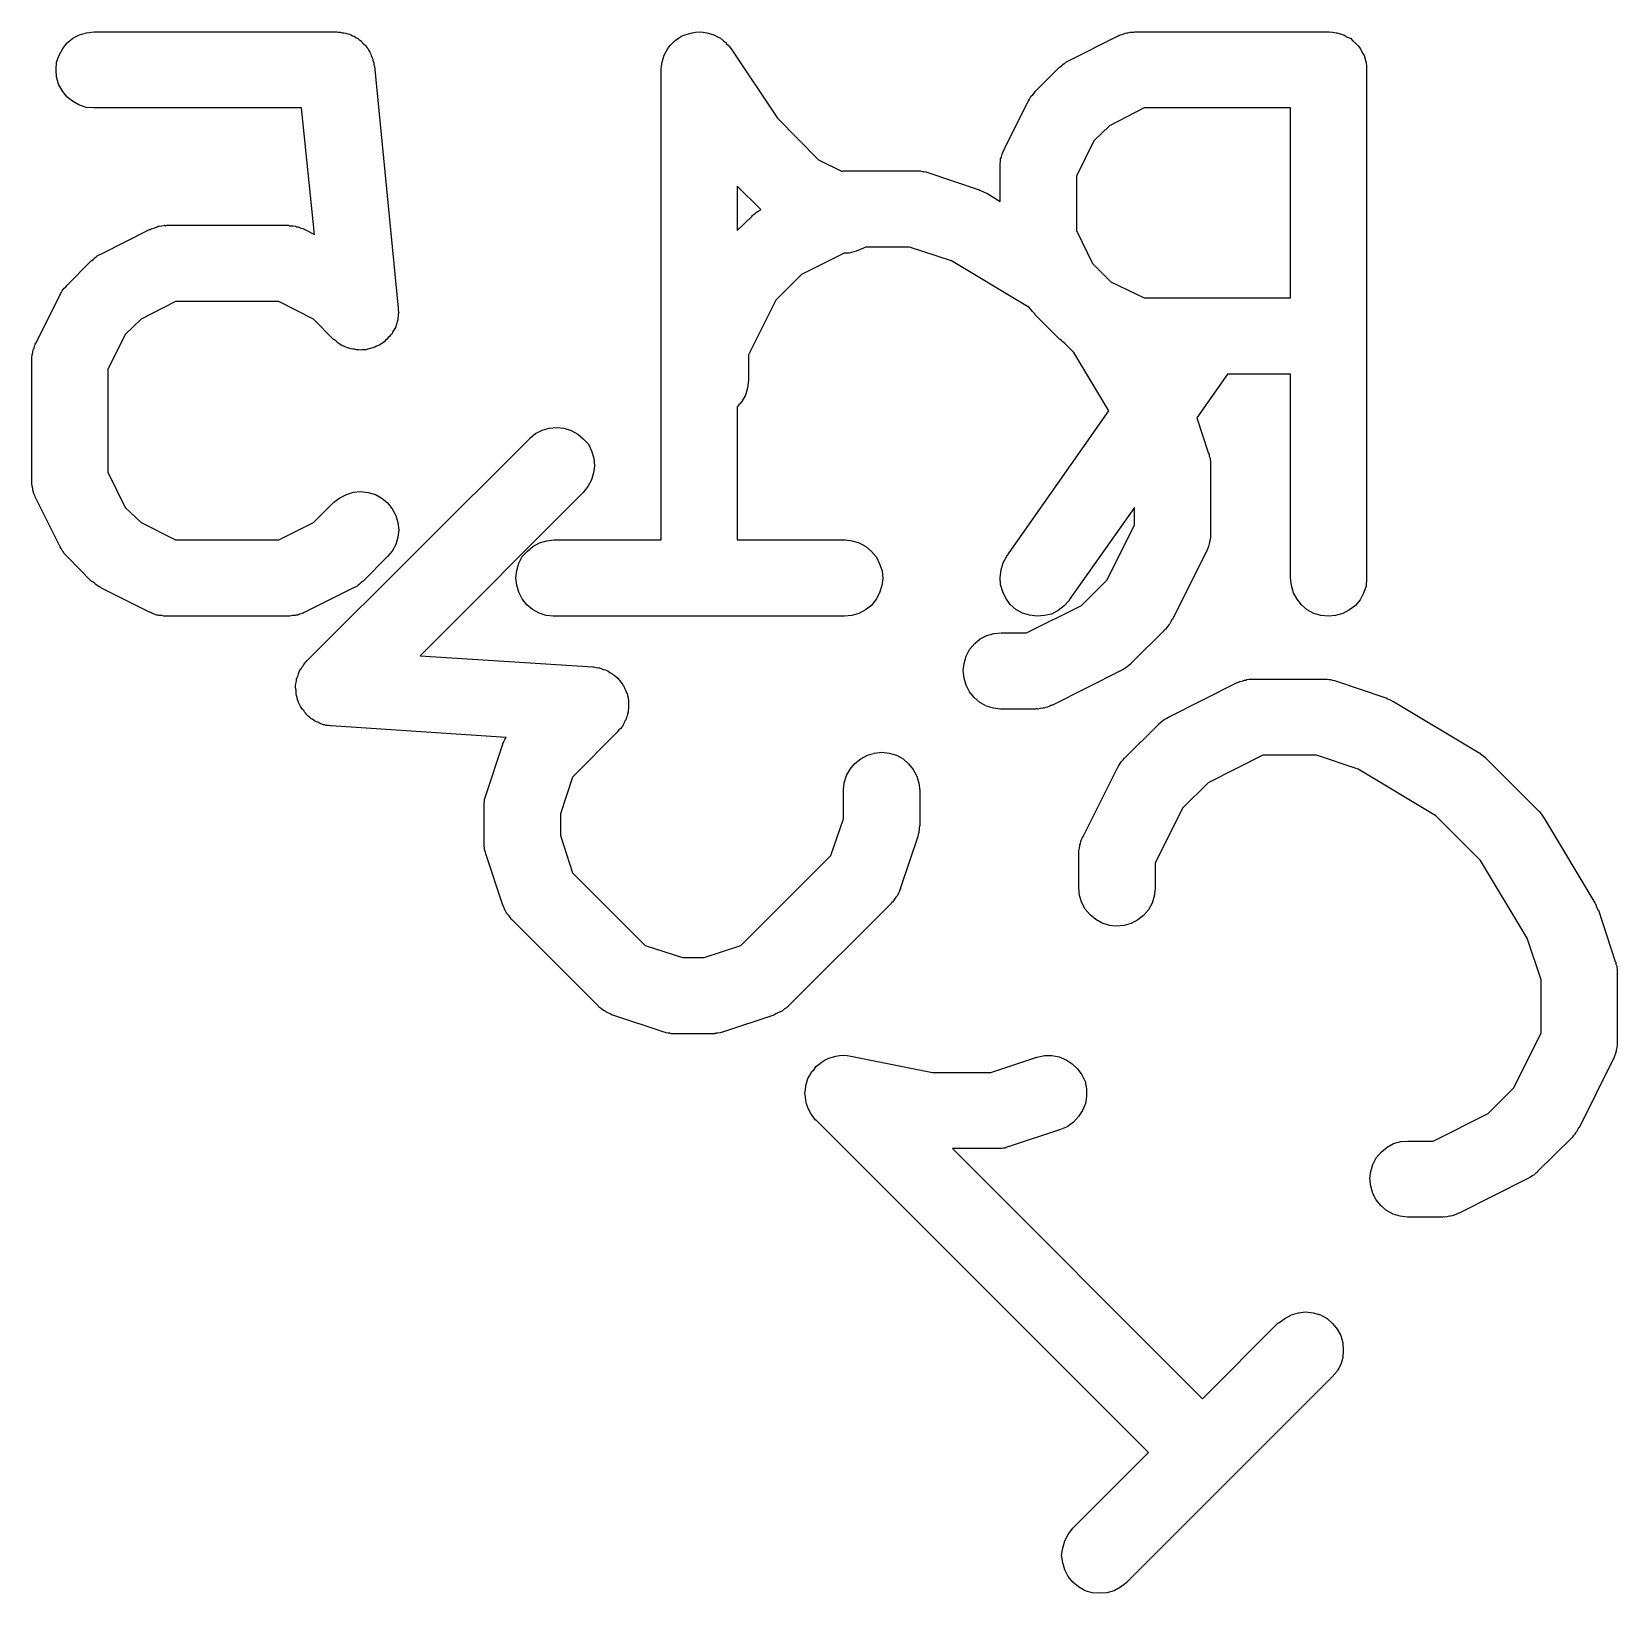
# Model space of a CAD drawing. Extents: x 99.9 to 130.1, y -164.7 to -96.1.
# Drawn here: x 113.963 to 117.082, y -118.45 to -115.377 of the extents above; entities that cross this region are included whole.
import ezdxf

# ---------------------------------------------------------------- set-up
doc = ezdxf.new("R2010")
doc.units = 0
doc.layers.add('BLACK', color=7, linetype='CONTINUOUS')

msp = doc.modelspace()

# ---------------------------------------------------------------- linework, layer by layer
at = {"layer": 'BLACK', "linetype": 'CONTINUOUS'}
for p, q in [((114.024, -115.41), (114.033, -115.399)), ((114.033, -115.399), (114.044, -115.39)), ((114.044, -115.39), (114.057, -115.383)), ((114.057, -115.383), (114.071, -115.379)), ((114.071, -115.379), (114.086, -115.377)), ((114.086, -115.377), (114.562, -115.377)), ((114.562, -115.377), (114.563, -115.377)), ((114.563, -115.377), (114.566, -115.378)), ((114.566, -115.378), (114.57, -115.378)), ((114.57, -115.378), (114.574, -115.379)), ((114.574, -115.379), (114.577, -115.379)), ((114.577, -115.379), (114.581, -115.38)), ((114.581, -115.38), (114.584, -115.381)), ((114.584, -115.381), (114.588, -115.382)), ((114.588, -115.382), (114.591, -115.383)), ((114.591, -115.383), (114.594, -115.385)), ((114.594, -115.385), (114.597, -115.386)), ((114.597, -115.386), (114.601, -115.389)), ((114.601, -115.389), (114.604, -115.39)), ((114.604, -115.39), (114.607, -115.393)), ((114.607, -115.393), (114.61, -115.394)), ((114.61, -115.394), (114.612, -115.397)), ((114.612, -115.397), (114.615, -115.4)), ((114.615, -115.4), (114.618, -115.403)), ((115.219, -115.404), (115.224, -115.399)), ((115.224, -115.399), (115.229, -115.394)), ((115.224, -115.399), (115.224, -115.399)), ((115.224, -115.399), (115.224, -115.399)), ((115.229, -115.394), (115.235, -115.39)), ((115.235, -115.39), (115.241, -115.386)), ((115.235, -115.39), (115.235, -115.39)), ((115.235, -115.39), (115.235, -115.39)), ((115.241, -115.386), (115.248, -115.383)), ((115.248, -115.383), (115.255, -115.381)), ((115.248, -115.383), (115.248, -115.383)), ((115.248, -115.383), (115.248, -115.383)), ((115.255, -115.381), (115.262, -115.379)), ((115.262, -115.379), (115.269, -115.378)), ((115.262, -115.379), (115.262, -115.379)), ((115.262, -115.379), (115.262, -115.379)), ((115.269, -115.378), (115.277, -115.377)), ((115.277, -115.377), (115.277, -115.377)), ((115.277, -115.377), (115.277, -115.377)), ((115.277, -115.377), (115.284, -115.378)), ((115.284, -115.378), (115.291, -115.379)), ((115.291, -115.379), (115.291, -115.379)), ((115.291, -115.379), (115.291, -115.379)), ((115.291, -115.379), (115.298, -115.381)), ((115.298, -115.381), (115.305, -115.383)), ((115.305, -115.383), (115.305, -115.383)), ((115.305, -115.383), (115.305, -115.383)), ((115.305, -115.383), (115.312, -115.387)), ((115.312, -115.387), (115.318, -115.39)), ((115.318, -115.39), (115.318, -115.39)), ((115.318, -115.39), (115.318, -115.39)), ((115.318, -115.39), (115.324, -115.395)), ((115.324, -115.395), (115.329, -115.399)), ((115.329, -115.399), (115.329, -115.399)), ((115.329, -115.399), (115.329, -115.4)), ((115.329, -115.4), (115.334, -115.405)), ((116.005, -115.433), (116.1, -115.385)), ((116.1, -115.385), (116.101, -115.385)), ((116.101, -115.385), (116.103, -115.384)), ((116.103, -115.384), (116.105, -115.383)), ((116.105, -115.383), (116.11, -115.382)), ((116.11, -115.382), (116.114, -115.38)), ((116.114, -115.38), (116.117, -115.379)), ((116.117, -115.379), (116.119, -115.379)), ((116.119, -115.379), (116.124, -115.378)), ((116.124, -115.378), (116.129, -115.378)), ((116.129, -115.378), (116.131, -115.378)), ((116.131, -115.378), (116.133, -115.377)), ((116.133, -115.377), (116.514, -115.377)), ((116.514, -115.377), (116.515, -115.377)), ((116.515, -115.377), (116.515, -115.377)), ((116.515, -115.377), (116.515, -115.377)), ((116.515, -115.377), (116.515, -115.377)), ((116.515, -115.377), (116.522, -115.378)), ((116.522, -115.378), (116.529, -115.379)), ((116.529, -115.379), (116.53, -115.379)), ((116.53, -115.379), (116.53, -115.379)), ((116.53, -115.379), (116.537, -115.381)), ((116.537, -115.381), (116.543, -115.383)), ((116.543, -115.383), (116.544, -115.383)), ((116.544, -115.383), (116.544, -115.383)), ((116.544, -115.383), (116.55, -115.387)), ((116.55, -115.387), (116.556, -115.39)), ((116.556, -115.39), (116.556, -115.39)), ((116.556, -115.39), (116.557, -115.39)), ((116.557, -115.39), (116.562, -115.395)), ((116.562, -115.395), (116.568, -115.4)), ((116.568, -115.4), (116.568, -115.4)), ((116.568, -115.4), (116.568, -115.4)), ((116.568, -115.4), (116.572, -115.405)), ((114.012, -115.437), (114.017, -115.423)), ((114.017, -115.423), (114.024, -115.41)), ((114.618, -115.403), (114.62, -115.405)), ((114.62, -115.405), (114.622, -115.408)), ((114.622, -115.408), (114.625, -115.411)), ((114.625, -115.411), (114.626, -115.414)), ((114.626, -115.414), (114.628, -115.417)), ((114.628, -115.417), (114.63, -115.421)), ((114.63, -115.421), (114.631, -115.424)), ((114.631, -115.424), (114.632, -115.427)), ((114.632, -115.427), (114.634, -115.431)), ((114.634, -115.431), (114.634, -115.434)), ((114.634, -115.434), (114.636, -115.438)), ((115.203, -115.437), (115.205, -115.43)), ((115.205, -115.43), (115.207, -115.423)), ((115.207, -115.423), (115.211, -115.416)), ((115.207, -115.423), (115.207, -115.423)), ((115.207, -115.423), (115.207, -115.423)), ((115.211, -115.416), (115.214, -115.41)), ((115.214, -115.41), (115.219, -115.404)), ((115.214, -115.41), (115.214, -115.41)), ((115.214, -115.41), (115.214, -115.41)), ((115.334, -115.405), (115.339, -115.411)), ((115.339, -115.411), (115.43, -115.547)), ((116.001, -115.435), (116.005, -115.433)), ((116.572, -115.405), (116.577, -115.411)), ((116.577, -115.411), (116.577, -115.411)), ((116.577, -115.411), (116.577, -115.411)), ((116.577, -115.411), (116.58, -115.418)), ((116.58, -115.418), (116.584, -115.424)), ((116.584, -115.424), (116.584, -115.424)), ((116.584, -115.424), (116.584, -115.424)), ((116.584, -115.424), (116.586, -115.431)), ((116.586, -115.431), (116.588, -115.438)), ((114.011, -115.452), (114.012, -115.437)), ((114.012, -115.466), (114.011, -115.452)), ((114.636, -115.438), (114.636, -115.442)), ((114.636, -115.442), (114.637, -115.445)), ((114.637, -115.445), (114.684, -115.921)), ((115.201, -115.451), (115.202, -115.444)), ((115.201, -115.452), (115.201, -115.451)), ((115.201, -115.451), (115.201, -115.451)), ((115.201, -115.451), (115.201, -115.451)), ((115.201, -115.451), (115.201, -115.451)), ((115.201, -116.377), (115.201, -115.452)), ((115.202, -115.444), (115.203, -115.437)), ((115.203, -115.437), (115.203, -115.437)), ((115.203, -115.437), (115.203, -115.437)), ((115.937, -115.495), (115.985, -115.447)), ((115.985, -115.447), (115.986, -115.446)), ((115.986, -115.446), (115.989, -115.444)), ((115.989, -115.444), (115.992, -115.441)), ((115.992, -115.441), (115.995, -115.439)), ((115.995, -115.439), (115.997, -115.437)), ((115.997, -115.437), (116.001, -115.435)), ((116.588, -115.438), (116.588, -115.438)), ((116.588, -115.438), (116.588, -115.438)), ((116.588, -115.438), (116.589, -115.445)), ((116.589, -115.445), (116.589, -115.452)), ((116.589, -115.452), (116.589, -116.452)), ((114.016, -115.48), (114.012, -115.466)), ((114.023, -115.493), (114.016, -115.48)), ((114.032, -115.505), (114.023, -115.493)), ((115.935, -115.498), (115.937, -115.495)), ((114.043, -115.514), (114.032, -115.505)), ((114.056, -115.521), (114.043, -115.514)), ((114.07, -115.526), (114.056, -115.521)), ((114.085, -115.527), (114.07, -115.526)), ((114.086, -115.527), (114.085, -115.527)), ((114.494, -115.527), (114.086, -115.527)), ((114.519, -115.776), (114.494, -115.527)), ((115.876, -115.609), (115.923, -115.514)), ((115.923, -115.514), (115.924, -115.513)), ((115.924, -115.513), (115.926, -115.51)), ((115.926, -115.51), (115.928, -115.506)), ((115.928, -115.506), (115.93, -115.503)), ((115.93, -115.503), (115.932, -115.501)), ((115.932, -115.501), (115.935, -115.498)), ((116.151, -115.527), (116.083, -115.562)), ((116.439, -115.527), (116.151, -115.527)), ((116.439, -115.901), (116.439, -115.527)), ((115.43, -115.547), (115.511, -115.629)), ((116.083, -115.562), (116.052, -115.592)), ((115.871, -115.623), (115.872, -115.618)), ((115.872, -115.618), (115.874, -115.613)), ((115.874, -115.613), (115.875, -115.611)), ((115.875, -115.611), (115.876, -115.609)), ((116.052, -115.592), (116.018, -115.661)), ((115.511, -115.629), (115.557, -115.652)), ((115.557, -115.652), (115.558, -115.651)), ((115.558, -115.651), (115.563, -115.651)), ((115.563, -115.651), (115.565, -115.651)), ((115.565, -115.651), (115.567, -115.651)), ((115.567, -115.651), (115.702, -115.651)), ((115.702, -115.651), (115.703, -115.651)), ((115.703, -115.651), (115.707, -115.651)), ((115.707, -115.651), (115.711, -115.651)), ((115.711, -115.651), (115.715, -115.652)), ((115.715, -115.652), (115.718, -115.652)), ((115.718, -115.652), (115.722, -115.653)), ((115.868, -115.637), (115.869, -115.632)), ((115.868, -115.64), (115.868, -115.637)), ((115.868, -115.642), (115.868, -115.64)), ((115.868, -115.643), (115.868, -115.642)), ((115.868, -115.711), (115.868, -115.643)), ((115.869, -115.627), (115.87, -115.625)), ((115.869, -115.632), (115.869, -115.627)), ((115.87, -115.625), (115.871, -115.623)), ((115.397, -115.727), (115.351, -115.681)), ((115.351, -115.681), (115.351, -115.768)), ((115.722, -115.653), (115.726, -115.654)), ((115.726, -115.654), (115.827, -115.688)), ((116.018, -115.661), (116.018, -115.768)), ((115.827, -115.688), (115.828, -115.688)), ((115.828, -115.688), (115.828, -115.689)), ((115.828, -115.689), (115.828, -115.689)), ((115.828, -115.689), (115.835, -115.692)), ((115.835, -115.692), (115.841, -115.695)), ((115.841, -115.695), (115.841, -115.695)), ((115.841, -115.695), (115.842, -115.695)), ((115.842, -115.695), (115.868, -115.711)), ((115.351, -115.768), (115.38, -115.74)), ((115.38, -115.739), (115.384, -115.736)), ((115.38, -115.74), (115.38, -115.739)), ((115.384, -115.736), (115.387, -115.734)), ((115.387, -115.734), (115.389, -115.732)), ((115.389, -115.732), (115.392, -115.73)), ((115.392, -115.73), (115.396, -115.728)), ((115.396, -115.728), (115.397, -115.727)), ((114.1, -115.814), (114.195, -115.766)), ((114.195, -115.766), (114.196, -115.766)), ((114.196, -115.766), (114.198, -115.765)), ((114.198, -115.765), (114.2, -115.764)), ((114.2, -115.764), (114.205, -115.763)), ((114.205, -115.763), (114.21, -115.761)), ((114.21, -115.761), (114.212, -115.76)), ((114.212, -115.76), (114.214, -115.76)), ((114.214, -115.76), (114.219, -115.759)), ((114.219, -115.759), (114.224, -115.758)), ((114.224, -115.758), (114.226, -115.759)), ((114.226, -115.759), (114.229, -115.758)), ((114.229, -115.758), (114.467, -115.758)), ((114.467, -115.758), (114.468, -115.758)), ((114.468, -115.758), (114.47, -115.759)), ((114.47, -115.759), (114.472, -115.759)), ((114.472, -115.759), (114.477, -115.759)), ((114.477, -115.759), (114.482, -115.76)), ((114.482, -115.76), (114.484, -115.761)), ((114.484, -115.761), (114.487, -115.761)), ((114.487, -115.761), (114.491, -115.763)), ((114.491, -115.763), (114.496, -115.764)), ((114.496, -115.764), (114.498, -115.765)), ((114.498, -115.765), (114.5, -115.766)), ((114.5, -115.766), (114.519, -115.776)), ((116.018, -115.768), (116.05, -115.833)), ((115.599, -115.803), (115.585, -115.809)), ((115.603, -115.801), (115.599, -115.803)), ((115.69, -115.801), (115.603, -115.801)), ((115.772, -115.828), (115.69, -115.801)), ((114.033, -115.876), (114.08, -115.828)), ((114.08, -115.828), (114.081, -115.827)), ((114.081, -115.827), (114.084, -115.825)), ((114.084, -115.825), (114.087, -115.822)), ((114.087, -115.822), (114.09, -115.82)), ((114.09, -115.82), (114.092, -115.818)), ((114.092, -115.818), (114.096, -115.816)), ((114.096, -115.816), (114.1, -115.814)), ((115.561, -115.813), (115.477, -115.855)), ((115.571, -115.813), (115.561, -115.813)), ((115.585, -115.809), (115.571, -115.813)), ((115.925, -115.92), (115.772, -115.828)), ((116.05, -115.833), (116.086, -115.869)), ((115.477, -115.855), (115.427, -115.905)), ((116.086, -115.869), (116.151, -115.901)), ((113.971, -115.99), (114.019, -115.895)), ((114.019, -115.894), (114.021, -115.891)), ((114.019, -115.895), (114.019, -115.894)), ((114.021, -115.891), (114.023, -115.887)), ((114.023, -115.887), (114.025, -115.884)), ((114.025, -115.884), (114.027, -115.882)), ((114.027, -115.882), (114.03, -115.879)), ((114.03, -115.879), (114.033, -115.876)), ((116.151, -115.901), (116.439, -115.901)), ((114.246, -115.908), (114.178, -115.943)), ((114.449, -115.908), (114.246, -115.908)), ((114.517, -115.943), (114.449, -115.908)), ((114.684, -115.921), (114.684, -115.922)), ((114.684, -115.922), (114.684, -115.926)), ((114.684, -115.926), (114.685, -115.929)), ((114.685, -115.929), (114.684, -115.933)), ((114.684, -115.933), (114.684, -115.937)), ((115.427, -115.905), (115.373, -116.013)), ((115.93, -115.925), (115.925, -115.92)), ((115.931, -115.927), (115.93, -115.925)), ((115.934, -115.93), (115.931, -115.927)), ((115.937, -115.933), (115.934, -115.93)), ((115.937, -115.934), (115.937, -115.933)), ((114.178, -115.943), (114.147, -115.973)), ((114.556, -115.982), (114.517, -115.943)), ((114.677, -115.961), (114.675, -115.965)), ((114.679, -115.958), (114.677, -115.961)), ((114.68, -115.954), (114.679, -115.958)), ((114.681, -115.951), (114.68, -115.954)), ((114.682, -115.947), (114.681, -115.951)), ((114.683, -115.944), (114.682, -115.947)), ((114.684, -115.937), (114.683, -115.94)), ((114.683, -115.94), (114.683, -115.944)), ((115.985, -115.982), (115.937, -115.934)), ((113.968, -115.999), (113.969, -115.994)), ((113.969, -115.994), (113.97, -115.992)), ((113.97, -115.992), (113.971, -115.99)), ((114.147, -115.973), (114.113, -116.042)), ((114.559, -115.984), (114.556, -115.982)), ((114.562, -115.986), (114.559, -115.984)), ((114.565, -115.989), (114.562, -115.986)), ((114.568, -115.991), (114.565, -115.989)), ((114.571, -115.993), (114.568, -115.991)), ((114.574, -115.995), (114.571, -115.993)), ((114.577, -115.996), (114.574, -115.995)), ((114.644, -115.995), (114.641, -115.996)), ((114.648, -115.993), (114.644, -115.995)), ((114.651, -115.991), (114.648, -115.993)), ((114.654, -115.989), (114.651, -115.991)), ((114.657, -115.987), (114.654, -115.989)), ((114.659, -115.984), (114.657, -115.987)), ((114.662, -115.982), (114.659, -115.984)), ((114.664, -115.979), (114.662, -115.982)), ((114.667, -115.977), (114.664, -115.979)), ((114.669, -115.974), (114.667, -115.977)), ((114.672, -115.971), (114.669, -115.974)), ((114.673, -115.968), (114.672, -115.971)), ((114.675, -115.965), (114.673, -115.968)), ((115.988, -115.984), (115.985, -115.982)), ((115.991, -115.987), (115.988, -115.984)), ((115.994, -115.989), (115.991, -115.987)), ((116.013, -116.008), (115.994, -115.989)), ((115.994, -115.989), (115.994, -115.989)), ((113.963, -116.018), (113.964, -116.013)), ((113.963, -116.021), (113.963, -116.018)), ((113.963, -116.023), (113.963, -116.021)), ((113.963, -116.024), (113.963, -116.023)), ((113.963, -116.262), (113.963, -116.024)), ((113.964, -116.013), (113.965, -116.008)), ((113.965, -116.006), (113.966, -116.004)), ((113.965, -116.008), (113.965, -116.006)), ((113.966, -116.004), (113.968, -115.999)), ((114.581, -115.998), (114.577, -115.996)), ((114.584, -115.999), (114.581, -115.998)), ((114.587, -116), (114.584, -115.999)), ((114.591, -116.001), (114.587, -116)), ((114.595, -116.002), (114.591, -116.001)), ((114.598, -116.002), (114.595, -116.002)), ((114.602, -116.003), (114.598, -116.002)), ((114.606, -116.003), (114.602, -116.003)), ((114.609, -116.004), (114.606, -116.003)), ((114.613, -116.003), (114.609, -116.004)), ((114.616, -116.003), (114.613, -116.003)), ((114.62, -116.003), (114.616, -116.003)), ((114.624, -116.002), (114.62, -116.003)), ((114.627, -116.001), (114.624, -116.002)), ((114.631, -116), (114.627, -116.001)), ((114.634, -115.999), (114.631, -116)), ((114.638, -115.998), (114.634, -115.999)), ((114.641, -115.996), (114.638, -115.998)), ((115.373, -116.013), (115.373, -116.062)), ((116.082, -116.123), (116.013, -116.008)), ((114.113, -116.042), (114.113, -116.244)), ((116.315, -116.051), (116.255, -116.137)), ((116.439, -116.051), (116.315, -116.051)), ((116.439, -116.452), (116.439, -116.051)), ((115.371, -116.078), (115.367, -116.092)), ((115.373, -116.063), (115.371, -116.078)), ((115.373, -116.062), (115.373, -116.063)), ((115.36, -116.105), (115.351, -116.115)), ((115.351, -116.115), (115.351, -116.377)), ((115.367, -116.092), (115.36, -116.105)), ((115.881, -116.409), (116.082, -116.123)), ((116.255, -116.137), (116.278, -116.207)), ((114.504, -116.615), (114.942, -116.178)), ((114.942, -116.178), (114.943, -116.177)), ((114.943, -116.177), (114.954, -116.168)), ((114.954, -116.168), (114.967, -116.161)), ((114.967, -116.161), (114.981, -116.157)), ((114.981, -116.157), (114.996, -116.156)), ((114.996, -116.156), (115.01, -116.157)), ((115.01, -116.157), (115.024, -116.162)), ((115.024, -116.162), (115.037, -116.169)), ((115.037, -116.169), (115.048, -116.178)), ((115.048, -116.178), (115.058, -116.189)), ((115.058, -116.189), (115.064, -116.202)), ((115.064, -116.202), (115.069, -116.216)), ((116.278, -116.207), (116.279, -116.208)), ((116.279, -116.208), (116.279, -116.212)), ((116.279, -116.212), (116.281, -116.216)), ((114.113, -116.244), (114.147, -116.313)), ((115.068, -116.245), (115.064, -116.259)), ((115.07, -116.231), (115.068, -116.245)), ((115.069, -116.216), (115.07, -116.231)), ((116.281, -116.216), (116.281, -116.219)), ((116.281, -116.219), (116.282, -116.222)), ((116.282, -116.222), (116.282, -116.226)), ((116.282, -116.226), (116.282, -116.231)), ((116.282, -116.231), (116.282, -116.365)), ((113.963, -116.264), (113.963, -116.262)), ((113.963, -116.266), (113.963, -116.264)), ((113.964, -116.271), (113.963, -116.266)), ((113.965, -116.276), (113.964, -116.271)), ((113.965, -116.279), (113.965, -116.276)), ((115.057, -116.272), (115.048, -116.284)), ((115.064, -116.259), (115.057, -116.272)), ((113.966, -116.281), (113.965, -116.279)), ((113.967, -116.286), (113.966, -116.281)), ((113.969, -116.29), (113.967, -116.286)), ((113.97, -116.292), (113.969, -116.29)), ((113.971, -116.295), (113.97, -116.292)), ((114.019, -116.391), (113.971, -116.295)), ((113.971, -116.295), (113.971, -116.295)), ((114.517, -116.343), (114.556, -116.304)), ((114.556, -116.304), (114.557, -116.303)), ((114.557, -116.303), (114.569, -116.294)), ((114.569, -116.294), (114.582, -116.288)), ((114.582, -116.288), (114.596, -116.283)), ((114.596, -116.283), (114.61, -116.282)), ((114.61, -116.282), (114.625, -116.284)), ((114.625, -116.284), (114.639, -116.288)), ((114.639, -116.288), (114.652, -116.295)), ((114.652, -116.295), (114.663, -116.304)), ((114.663, -116.304), (114.672, -116.316)), ((115.048, -116.284), (114.727, -116.605)), ((114.147, -116.313), (114.178, -116.343)), ((114.672, -116.316), (114.679, -116.329)), ((114.679, -116.329), (114.683, -116.343)), ((116.132, -116.313), (116.004, -116.495)), ((116.132, -116.348), (116.132, -116.313)), ((114.178, -116.343), (114.246, -116.377)), ((114.449, -116.377), (114.517, -116.343)), ((114.683, -116.343), (114.685, -116.357)), ((114.685, -116.357), (114.683, -116.372)), ((116.078, -116.456), (116.132, -116.348)), ((116.282, -116.365), (116.282, -116.366)), ((116.282, -116.366), (116.282, -116.369)), ((116.282, -116.369), (116.282, -116.371)), ((114.021, -116.394), (114.019, -116.391)), ((114.023, -116.398), (114.021, -116.394)), ((114.025, -116.4), (114.023, -116.398)), ((114.026, -116.403), (114.025, -116.4)), ((114.246, -116.377), (114.449, -116.377)), ((114.672, -116.399), (114.663, -116.41)), ((114.679, -116.386), (114.672, -116.399)), ((114.683, -116.372), (114.679, -116.386)), ((114.928, -116.41), (114.938, -116.399)), ((114.938, -116.399), (114.949, -116.39)), ((114.949, -116.39), (114.962, -116.383)), ((114.962, -116.383), (114.976, -116.379)), ((114.976, -116.379), (114.99, -116.377)), ((114.99, -116.377), (115.201, -116.377)), ((115.351, -116.377), (115.562, -116.377)), ((115.562, -116.377), (115.563, -116.377)), ((115.563, -116.377), (115.577, -116.379)), ((115.577, -116.379), (115.591, -116.383)), ((115.591, -116.383), (115.604, -116.39)), ((115.604, -116.39), (115.615, -116.4)), ((115.615, -116.4), (115.625, -116.411)), ((116.274, -116.399), (116.207, -116.534)), ((116.275, -116.397), (116.274, -116.399)), ((116.276, -116.395), (116.275, -116.397)), ((116.278, -116.39), (116.276, -116.395)), ((116.279, -116.385), (116.278, -116.39)), ((116.28, -116.383), (116.279, -116.385)), ((116.281, -116.376), (116.28, -116.381)), ((116.28, -116.381), (116.28, -116.383)), ((116.282, -116.371), (116.281, -116.376)), ((114.029, -116.406), (114.026, -116.403)), ((114.032, -116.409), (114.029, -116.406)), ((114.033, -116.41), (114.032, -116.409)), ((114.08, -116.458), (114.033, -116.41)), ((114.663, -116.41), (114.615, -116.458)), ((114.917, -116.437), (114.921, -116.423)), ((114.921, -116.423), (114.928, -116.41)), ((115.625, -116.411), (115.631, -116.424)), ((115.631, -116.424), (115.636, -116.438)), ((115.87, -116.436), (115.874, -116.422)), ((115.874, -116.422), (115.881, -116.409)), ((114.084, -116.46), (114.08, -116.458)), ((114.087, -116.463), (114.084, -116.46)), ((114.089, -116.465), (114.087, -116.463)), ((114.611, -116.461), (114.608, -116.464)), ((114.614, -116.459), (114.611, -116.461)), ((114.615, -116.458), (114.614, -116.459)), ((114.915, -116.452), (114.917, -116.437)), ((114.917, -116.466), (114.915, -116.452)), ((115.637, -116.453), (115.635, -116.467)), ((115.636, -116.438), (115.637, -116.453)), ((115.868, -116.451), (115.87, -116.436)), ((115.869, -116.465), (115.868, -116.451)), ((116.028, -116.506), (116.078, -116.456)), ((116.441, -116.467), (116.439, -116.452)), ((116.589, -116.453), (116.588, -116.468)), ((116.589, -116.452), (116.589, -116.453)), ((114.092, -116.467), (114.089, -116.465)), ((114.095, -116.469), (114.092, -116.467)), ((114.099, -116.471), (114.095, -116.469)), ((114.1, -116.472), (114.099, -116.471)), ((114.195, -116.519), (114.1, -116.472)), ((114.595, -116.472), (114.5, -116.519)), ((114.599, -116.47), (114.595, -116.472)), ((114.603, -116.468), (114.599, -116.47)), ((114.605, -116.466), (114.603, -116.468)), ((114.608, -116.464), (114.605, -116.466)), ((114.921, -116.48), (114.917, -116.466)), ((114.928, -116.493), (114.921, -116.48)), ((114.937, -116.505), (114.928, -116.493)), ((115.624, -116.494), (115.615, -116.506)), ((115.631, -116.481), (115.624, -116.494)), ((115.635, -116.467), (115.631, -116.481)), ((115.873, -116.479), (115.869, -116.465)), ((115.879, -116.492), (115.873, -116.479)), ((115.888, -116.504), (115.879, -116.492)), ((116.445, -116.481), (116.441, -116.467)), ((116.452, -116.494), (116.445, -116.481)), ((116.461, -116.505), (116.452, -116.494)), ((116.583, -116.482), (116.576, -116.495)), ((116.588, -116.468), (116.583, -116.482)), ((114.197, -116.52), (114.195, -116.519)), ((114.199, -116.521), (114.197, -116.52)), ((114.204, -116.523), (114.199, -116.521)), ((114.209, -116.525), (114.204, -116.523)), ((114.211, -116.525), (114.209, -116.525)), ((114.213, -116.526), (114.211, -116.525)), ((114.483, -116.525), (114.481, -116.526)), ((114.486, -116.525), (114.483, -116.525)), ((114.49, -116.523), (114.486, -116.525)), ((114.495, -116.522), (114.49, -116.523)), ((114.497, -116.521), (114.495, -116.522)), ((114.499, -116.52), (114.497, -116.521)), ((114.5, -116.519), (114.499, -116.52)), ((114.948, -116.514), (114.937, -116.505)), ((114.961, -116.521), (114.948, -116.514)), ((114.975, -116.526), (114.961, -116.521)), ((115.59, -116.522), (115.576, -116.526)), ((115.603, -116.515), (115.59, -116.522)), ((115.615, -116.506), (115.603, -116.515)), ((115.899, -116.514), (115.888, -116.504)), ((115.912, -116.521), (115.899, -116.514)), ((115.926, -116.525), (115.912, -116.521)), ((115.92, -116.56), (116.028, -116.506)), ((115.941, -116.527), (115.926, -116.525)), ((115.969, -116.523), (115.955, -116.526)), ((115.982, -116.516), (115.969, -116.523)), ((115.994, -116.507), (115.982, -116.516)), ((116.004, -116.496), (115.994, -116.507)), ((116.004, -116.495), (116.004, -116.496)), ((116.472, -116.515), (116.461, -116.505)), ((116.485, -116.522), (116.472, -116.515)), ((116.499, -116.526), (116.485, -116.522)), ((116.542, -116.522), (116.528, -116.526)), ((116.555, -116.515), (116.542, -116.522)), ((116.567, -116.506), (116.555, -116.515)), ((116.576, -116.495), (116.567, -116.506)), ((114.218, -116.526), (114.213, -116.526)), ((114.223, -116.527), (114.218, -116.526)), ((114.225, -116.527), (114.223, -116.527)), ((114.228, -116.527), (114.225, -116.527)), ((114.229, -116.527), (114.228, -116.527)), ((114.467, -116.527), (114.229, -116.527)), ((114.469, -116.527), (114.467, -116.527)), ((114.471, -116.527), (114.469, -116.527)), ((114.476, -116.526), (114.471, -116.527)), ((114.481, -116.526), (114.476, -116.526)), ((114.989, -116.527), (114.975, -116.526)), ((114.99, -116.527), (114.989, -116.527)), ((115.562, -116.527), (114.99, -116.527)), ((115.576, -116.526), (115.562, -116.527)), ((115.955, -116.526), (115.941, -116.527)), ((116.193, -116.553), (116.125, -116.62)), ((116.195, -116.55), (116.193, -116.553)), ((116.198, -116.547), (116.195, -116.55)), ((116.2, -116.544), (116.198, -116.547)), ((116.202, -116.542), (116.2, -116.544)), ((116.204, -116.538), (116.202, -116.542)), ((116.206, -116.534), (116.204, -116.538)), ((116.207, -116.534), (116.206, -116.534)), ((116.514, -116.527), (116.499, -116.526)), ((116.528, -116.526), (116.514, -116.527)), ((115.808, -116.593), (115.818, -116.581)), ((115.818, -116.581), (115.829, -116.572)), ((115.829, -116.572), (115.842, -116.565)), ((115.842, -116.565), (115.856, -116.561)), ((115.856, -116.561), (115.87, -116.56)), ((115.87, -116.56), (115.92, -116.56)), ((114.498, -116.622), (114.501, -116.619)), ((114.501, -116.619), (114.504, -116.615)), ((114.727, -116.605), (115.067, -116.627)), ((115.797, -116.62), (115.801, -116.606)), ((115.801, -116.606), (115.808, -116.593)), ((114.484, -116.651), (114.485, -116.648)), ((114.485, -116.648), (114.487, -116.644)), ((114.487, -116.644), (114.488, -116.64)), ((114.488, -116.64), (114.489, -116.637)), ((114.489, -116.637), (114.49, -116.635)), ((114.49, -116.635), (114.493, -116.631)), ((114.493, -116.631), (114.495, -116.627)), ((114.495, -116.627), (114.497, -116.625)), ((114.497, -116.625), (114.498, -116.622)), ((115.067, -116.627), (115.068, -116.627)), ((115.068, -116.627), (115.073, -116.628)), ((115.073, -116.628), (115.078, -116.629)), ((115.078, -116.629), (115.08, -116.629)), ((115.08, -116.629), (115.083, -116.63)), ((115.083, -116.63), (115.087, -116.632)), ((115.087, -116.632), (115.092, -116.633)), ((115.092, -116.633), (115.094, -116.634)), ((115.094, -116.634), (115.096, -116.635)), ((115.096, -116.635), (115.1, -116.638)), ((115.1, -116.638), (115.104, -116.64)), ((115.104, -116.64), (115.106, -116.642)), ((115.106, -116.642), (115.109, -116.643)), ((115.109, -116.643), (115.112, -116.646)), ((115.112, -116.646), (115.116, -116.649)), ((115.116, -116.649), (115.117, -116.651)), ((115.795, -116.634), (115.797, -116.62)), ((115.797, -116.649), (115.795, -116.634)), ((115.801, -116.663), (115.797, -116.649)), ((116.106, -116.634), (115.971, -116.702)), ((116.11, -116.632), (116.106, -116.634)), ((116.113, -116.63), (116.11, -116.632)), ((116.116, -116.628), (116.113, -116.63)), ((116.118, -116.627), (116.116, -116.628)), ((116.121, -116.624), (116.118, -116.627)), ((116.125, -116.621), (116.121, -116.624)), ((116.125, -116.62), (116.125, -116.621)), ((114.482, -116.663), (114.483, -116.658)), ((114.482, -116.665), (114.482, -116.663)), ((114.482, -116.668), (114.482, -116.665)), ((114.483, -116.673), (114.482, -116.668)), ((114.483, -116.658), (114.484, -116.654)), ((114.483, -116.677), (114.483, -116.673)), ((114.483, -116.68), (114.483, -116.677)), ((114.484, -116.683), (114.483, -116.68)), ((114.484, -116.654), (114.484, -116.651)), ((115.117, -116.651), (115.119, -116.653)), ((115.119, -116.653), (115.122, -116.657)), ((115.122, -116.657), (115.125, -116.661)), ((115.125, -116.661), (115.126, -116.663)), ((115.126, -116.663), (115.128, -116.665)), ((115.128, -116.665), (115.13, -116.67)), ((115.13, -116.67), (115.132, -116.674)), ((115.132, -116.674), (115.132, -116.676)), ((115.132, -116.676), (115.134, -116.679)), ((115.134, -116.679), (115.135, -116.683)), ((115.808, -116.676), (115.801, -116.663)), ((115.817, -116.687), (115.808, -116.676)), ((116.199, -116.726), (116.334, -116.658)), ((116.334, -116.658), (116.335, -116.658)), ((116.335, -116.658), (116.337, -116.657)), ((116.337, -116.657), (116.339, -116.656)), ((116.339, -116.656), (116.344, -116.655)), ((116.344, -116.655), (116.348, -116.653)), ((116.348, -116.653), (116.351, -116.653)), ((116.351, -116.653), (116.353, -116.652)), ((116.353, -116.652), (116.358, -116.651)), ((116.358, -116.651), (116.363, -116.651)), ((116.363, -116.651), (116.365, -116.651)), ((116.365, -116.651), (116.367, -116.651)), ((116.367, -116.651), (116.502, -116.651)), ((116.502, -116.651), (116.503, -116.651)), ((116.503, -116.651), (116.507, -116.651)), ((116.507, -116.651), (116.511, -116.651)), ((116.511, -116.651), (116.515, -116.652)), ((116.515, -116.652), (116.518, -116.652)), ((116.518, -116.652), (116.522, -116.653)), ((116.522, -116.653), (116.526, -116.654)), ((116.526, -116.654), (116.627, -116.688)), ((114.485, -116.687), (114.484, -116.683)), ((114.486, -116.692), (114.485, -116.687)), ((114.487, -116.694), (114.486, -116.692)), ((114.488, -116.697), (114.487, -116.694)), ((114.49, -116.701), (114.488, -116.697)), ((114.492, -116.705), (114.49, -116.701)), ((114.493, -116.707), (114.492, -116.705)), ((114.495, -116.71), (114.493, -116.707)), ((114.498, -116.713), (114.495, -116.71)), ((115.135, -116.683), (115.136, -116.688)), ((115.136, -116.688), (115.136, -116.69)), ((115.136, -116.69), (115.137, -116.693)), ((115.137, -116.708), (115.136, -116.712)), ((115.136, -116.712), (115.136, -116.717)), ((115.137, -116.693), (115.137, -116.698)), ((115.137, -116.698), (115.137, -116.702)), ((115.137, -116.702), (115.137, -116.705)), ((115.137, -116.705), (115.137, -116.708)), ((115.828, -116.697), (115.817, -116.687)), ((115.841, -116.704), (115.828, -116.697)), ((115.855, -116.708), (115.841, -116.704)), ((115.869, -116.71), (115.855, -116.708)), ((115.87, -116.71), (115.869, -116.71)), ((115.938, -116.71), (115.87, -116.71)), ((115.94, -116.709), (115.938, -116.71)), ((115.942, -116.71), (115.94, -116.709)), ((115.947, -116.709), (115.942, -116.71)), ((115.952, -116.708), (115.947, -116.709)), ((115.954, -116.708), (115.952, -116.708)), ((115.957, -116.707), (115.954, -116.708)), ((115.961, -116.706), (115.957, -116.707)), ((115.966, -116.704), (115.961, -116.706)), ((115.968, -116.703), (115.966, -116.704)), ((115.97, -116.702), (115.968, -116.703)), ((115.971, -116.702), (115.97, -116.702)), ((116.627, -116.688), (116.628, -116.688)), ((116.628, -116.688), (116.628, -116.689)), ((116.628, -116.689), (116.628, -116.689)), ((116.628, -116.689), (116.635, -116.692)), ((116.635, -116.692), (116.641, -116.695)), ((116.641, -116.695), (116.641, -116.695)), ((116.641, -116.695), (116.642, -116.695)), ((116.642, -116.695), (116.81, -116.796)), ((114.5, -116.717), (114.498, -116.713)), ((114.502, -116.719), (114.5, -116.717)), ((114.504, -116.721), (114.502, -116.719)), ((114.507, -116.724), (114.504, -116.721)), ((114.511, -116.727), (114.507, -116.724)), ((114.513, -116.729), (114.511, -116.727)), ((114.515, -116.73), (114.513, -116.729)), ((114.519, -116.733), (114.515, -116.73)), ((114.523, -116.735), (114.519, -116.733)), ((114.526, -116.736), (114.523, -116.735)), ((114.528, -116.737), (114.526, -116.736)), ((114.532, -116.739), (114.528, -116.737)), ((114.537, -116.741), (114.532, -116.739)), ((114.539, -116.741), (114.537, -116.741)), ((114.542, -116.742), (114.539, -116.741)), ((114.547, -116.742), (114.542, -116.742)), ((114.551, -116.743), (114.547, -116.742)), ((114.552, -116.743), (114.551, -116.743)), ((114.896, -116.766), (114.552, -116.743)), ((115.125, -116.744), (115.123, -116.746)), ((115.127, -116.74), (115.125, -116.744)), ((115.129, -116.736), (115.127, -116.74)), ((115.13, -116.733), (115.129, -116.736)), ((115.132, -116.731), (115.13, -116.733)), ((115.133, -116.726), (115.132, -116.731)), ((115.135, -116.722), (115.133, -116.726)), ((115.136, -116.717), (115.135, -116.719)), ((115.135, -116.719), (115.135, -116.722)), ((116.112, -116.807), (116.18, -116.74)), ((116.18, -116.739), (116.184, -116.736)), ((116.18, -116.74), (116.18, -116.739)), ((116.184, -116.736), (116.187, -116.734)), ((116.187, -116.734), (116.189, -116.732)), ((116.189, -116.732), (116.192, -116.73)), ((116.192, -116.73), (116.196, -116.728)), ((116.196, -116.728), (116.199, -116.726)), ((114.891, -116.776), (114.892, -116.774)), ((114.892, -116.774), (114.894, -116.77)), ((114.894, -116.77), (114.896, -116.766)), ((115.115, -116.755), (115.027, -116.844)), ((115.118, -116.751), (115.115, -116.755)), ((115.122, -116.748), (115.118, -116.751)), ((115.123, -116.746), (115.122, -116.748)), ((114.856, -116.88), (114.89, -116.779)), ((114.89, -116.778), (114.891, -116.776)), ((114.89, -116.779), (114.89, -116.778)), ((115.594, -116.808), (115.607, -116.801)), ((115.607, -116.801), (115.621, -116.797)), ((115.621, -116.797), (115.635, -116.795)), ((115.635, -116.795), (115.65, -116.797)), ((115.65, -116.797), (115.664, -116.801)), ((115.664, -116.801), (115.677, -116.808)), ((116.385, -116.801), (116.277, -116.855)), ((116.49, -116.801), (116.385, -116.801)), ((116.572, -116.828), (116.49, -116.801)), ((116.81, -116.796), (116.811, -116.796)), ((116.811, -116.796), (116.812, -116.797)), ((116.812, -116.797), (116.813, -116.798)), ((116.813, -116.798), (116.818, -116.802)), ((116.818, -116.802), (116.823, -116.805)), ((116.823, -116.805), (116.823, -116.806)), ((116.823, -116.806), (116.824, -116.807)), ((115.566, -116.841), (115.573, -116.828)), ((115.573, -116.828), (115.582, -116.817)), ((115.582, -116.817), (115.594, -116.808)), ((115.677, -116.808), (115.688, -116.818)), ((115.688, -116.818), (115.697, -116.829)), ((115.697, -116.829), (115.704, -116.842)), ((116.031, -116.961), (116.098, -116.827)), ((116.098, -116.827), (116.099, -116.826)), ((116.099, -116.826), (116.101, -116.822)), ((116.101, -116.822), (116.103, -116.819)), ((116.103, -116.819), (116.105, -116.816)), ((116.105, -116.816), (116.107, -116.813)), ((116.107, -116.813), (116.11, -116.81)), ((116.11, -116.81), (116.112, -116.807)), ((116.725, -116.92), (116.572, -116.828)), ((116.824, -116.807), (116.925, -116.908)), ((115.027, -116.844), (115.003, -116.916)), ((115.56, -116.869), (115.561, -116.855)), ((115.561, -116.855), (115.566, -116.841)), ((115.704, -116.842), (115.708, -116.856)), ((115.708, -116.856), (115.71, -116.87)), ((116.277, -116.855), (116.227, -116.905)), ((114.853, -116.895), (114.854, -116.892)), ((114.853, -116.899), (114.853, -116.895)), ((114.853, -116.903), (114.853, -116.899)), ((114.854, -116.888), (114.855, -116.884)), ((114.854, -116.892), (114.854, -116.888)), ((114.855, -116.884), (114.856, -116.88)), ((115.56, -116.87), (115.56, -116.869)), ((115.56, -116.926), (115.56, -116.87)), ((115.71, -116.87), (115.71, -116.938)), ((114.853, -116.904), (114.853, -116.903)), ((114.853, -116.971), (114.853, -116.904)), ((115.003, -116.916), (115.003, -116.959)), ((115.535, -116.998), (115.56, -116.926)), ((116.227, -116.905), (116.173, -117.013)), ((116.813, -117.008), (116.725, -116.92)), ((116.925, -116.908), (116.926, -116.909)), ((116.926, -116.909), (116.927, -116.91)), ((116.927, -116.91), (116.928, -116.911)), ((116.928, -116.911), (116.932, -116.916)), ((116.932, -116.916), (116.935, -116.92)), ((116.935, -116.92), (116.936, -116.922)), ((116.936, -116.922), (116.937, -116.923)), ((116.937, -116.923), (117.038, -117.091)), ((115.003, -116.959), (115.027, -117.032)), ((115.706, -116.961), (115.672, -117.062)), ((115.707, -116.957), (115.706, -116.961)), ((115.708, -116.953), (115.707, -116.957)), ((115.709, -116.947), (115.708, -116.95)), ((115.708, -116.95), (115.708, -116.953)), ((115.71, -116.939), (115.709, -116.943)), ((115.709, -116.943), (115.709, -116.947)), ((115.71, -116.938), (115.71, -116.939)), ((116.03, -116.963), (116.031, -116.961)), ((114.853, -116.976), (114.853, -116.971)), ((114.853, -116.98), (114.853, -116.976)), ((114.854, -116.983), (114.853, -116.98)), ((114.854, -116.986), (114.854, -116.983)), ((114.855, -116.99), (114.854, -116.986)), ((114.856, -116.994), (114.855, -116.99)), ((116.023, -116.989), (116.024, -116.984)), ((116.023, -116.992), (116.023, -116.989)), ((116.023, -116.994), (116.023, -116.992)), ((116.024, -116.984), (116.025, -116.979)), ((116.025, -116.977), (116.026, -116.975)), ((116.025, -116.979), (116.025, -116.977)), ((116.026, -116.975), (116.027, -116.97)), ((116.027, -116.97), (116.029, -116.965)), ((116.029, -116.965), (116.03, -116.963)), ((114.856, -116.995), (114.856, -116.994)), ((114.89, -117.096), (114.856, -116.995)), ((115.358, -117.175), (115.535, -116.998)), ((116.023, -116.995), (116.023, -116.994)), ((116.023, -117.062), (116.023, -116.995)), ((116.173, -117.013), (116.173, -117.062)), ((116.905, -117.161), (116.813, -117.008)), ((115.027, -117.032), (115.17, -117.175)), ((115.66, -117.084), (115.657, -117.089)), ((115.663, -117.08), (115.66, -117.084)), ((115.664, -117.079), (115.663, -117.08)), ((115.666, -117.077), (115.664, -117.079)), ((115.668, -117.072), (115.666, -117.077)), ((115.67, -117.068), (115.668, -117.072)), ((115.671, -117.065), (115.67, -117.068)), ((115.672, -117.063), (115.671, -117.065)), ((115.672, -117.062), (115.672, -117.063)), ((116.024, -117.077), (116.023, -117.062)), ((116.029, -117.091), (116.024, -117.077)), ((116.171, -117.078), (116.167, -117.092)), ((116.173, -117.063), (116.171, -117.078)), ((116.173, -117.062), (116.173, -117.063)), ((114.891, -117.098), (114.89, -117.096)), ((114.892, -117.1), (114.891, -117.098)), ((114.894, -117.105), (114.892, -117.1)), ((114.896, -117.11), (114.894, -117.105)), ((114.897, -117.111), (114.896, -117.11)), ((114.898, -117.113), (114.897, -117.111)), ((114.902, -117.117), (114.898, -117.113)), ((114.905, -117.121), (114.902, -117.117)), ((115.654, -117.092), (115.452, -117.294)), ((115.655, -117.09), (115.654, -117.092)), ((115.657, -117.089), (115.655, -117.09)), ((116.035, -117.104), (116.029, -117.091)), ((116.045, -117.115), (116.035, -117.104)), ((116.056, -117.124), (116.045, -117.115)), ((116.15, -117.116), (116.139, -117.125)), ((116.16, -117.105), (116.15, -117.116)), ((116.167, -117.092), (116.16, -117.105)), ((117.038, -117.091), (117.038, -117.092)), ((117.038, -117.092), (117.038, -117.092)), ((117.038, -117.092), (117.039, -117.093)), ((117.039, -117.093), (117.041, -117.099)), ((117.041, -117.099), (117.044, -117.105)), ((117.044, -117.105), (117.044, -117.106)), ((117.044, -117.106), (117.045, -117.106)), ((117.045, -117.106), (117.078, -117.207)), ((114.906, -117.123), (114.905, -117.121)), ((114.907, -117.125), (114.906, -117.123)), ((114.908, -117.125), (114.907, -117.125)), ((115.077, -117.294), (114.908, -117.125)), ((116.069, -117.131), (116.056, -117.124)), ((116.083, -117.136), (116.069, -117.131)), ((116.097, -117.137), (116.083, -117.136)), ((116.112, -117.136), (116.097, -117.137)), ((116.126, -117.132), (116.112, -117.136)), ((116.139, -117.125), (116.126, -117.132)), ((115.17, -117.175), (115.243, -117.199)), ((115.286, -117.199), (115.358, -117.175)), ((116.932, -117.243), (116.905, -117.161)), ((115.243, -117.199), (115.286, -117.199)), ((117.078, -117.207), (117.079, -117.208)), ((117.079, -117.208), (117.079, -117.212)), ((117.079, -117.212), (117.081, -117.216)), ((116.932, -117.348), (116.932, -117.243)), ((117.081, -117.216), (117.081, -117.219)), ((117.081, -117.219), (117.082, -117.222)), ((117.082, -117.222), (117.082, -117.226)), ((117.082, -117.226), (117.082, -117.231)), ((117.082, -117.231), (117.082, -117.365)), ((115.078, -117.295), (115.077, -117.294)), ((115.08, -117.297), (115.078, -117.295)), ((115.084, -117.3), (115.08, -117.297)), ((115.088, -117.303), (115.084, -117.3)), ((115.09, -117.304), (115.088, -117.303)), ((115.092, -117.305), (115.09, -117.304)), ((115.096, -117.308), (115.092, -117.305)), ((115.438, -117.305), (115.436, -117.306)), ((115.44, -117.304), (115.438, -117.305)), ((115.444, -117.3), (115.44, -117.304)), ((115.448, -117.298), (115.444, -117.3)), ((115.45, -117.296), (115.448, -117.298)), ((115.451, -117.295), (115.45, -117.296)), ((115.452, -117.294), (115.451, -117.295)), ((115.101, -117.31), (115.096, -117.308)), ((115.103, -117.311), (115.101, -117.31)), ((115.105, -117.312), (115.103, -117.311)), ((115.106, -117.312), (115.105, -117.312)), ((115.207, -117.346), (115.106, -117.312)), ((115.423, -117.312), (115.322, -117.346)), ((115.425, -117.311), (115.423, -117.312)), ((115.427, -117.31), (115.425, -117.311)), ((115.431, -117.308), (115.427, -117.31)), ((115.436, -117.306), (115.431, -117.308)), ((115.211, -117.347), (115.207, -117.346)), ((115.215, -117.348), (115.211, -117.347)), ((115.218, -117.348), (115.215, -117.348)), ((115.221, -117.349), (115.218, -117.348)), ((115.225, -117.349), (115.221, -117.349)), ((115.23, -117.349), (115.225, -117.349)), ((115.231, -117.349), (115.23, -117.349)), ((115.298, -117.349), (115.231, -117.349)), ((115.302, -117.349), (115.298, -117.349)), ((115.306, -117.349), (115.302, -117.349)), ((115.309, -117.348), (115.306, -117.349)), ((115.313, -117.348), (115.309, -117.348)), ((115.317, -117.347), (115.313, -117.348)), ((115.321, -117.346), (115.317, -117.347)), ((115.322, -117.346), (115.321, -117.346)), ((116.878, -117.456), (116.932, -117.348)), ((117.082, -117.365), (117.082, -117.366)), ((117.082, -117.366), (117.082, -117.369)), ((115.524, -117.4), (115.531, -117.397)), ((115.531, -117.397), (115.538, -117.395)), ((115.531, -117.397), (115.531, -117.397)), ((115.531, -117.397), (115.531, -117.397)), ((115.538, -117.395), (115.545, -117.393)), ((115.545, -117.393), (115.552, -117.392)), ((115.545, -117.393), (115.545, -117.393)), ((115.545, -117.393), (115.545, -117.393)), ((115.552, -117.392), (115.559, -117.391)), ((115.559, -117.391), (115.559, -117.391)), ((115.559, -117.391), (115.559, -117.391)), ((115.559, -117.391), (115.567, -117.392)), ((115.567, -117.392), (115.574, -117.393)), ((115.574, -117.393), (115.735, -117.425)), ((115.85, -117.425), (115.94, -117.395)), ((115.94, -117.395), (115.941, -117.395)), ((115.941, -117.395), (115.955, -117.392)), ((115.955, -117.392), (115.97, -117.392)), ((115.97, -117.392), (115.984, -117.394)), ((115.984, -117.394), (115.998, -117.4)), ((117.074, -117.399), (117.007, -117.534)), ((117.075, -117.397), (117.074, -117.399)), ((117.076, -117.395), (117.075, -117.397)), ((117.078, -117.39), (117.076, -117.395)), ((117.079, -117.385), (117.078, -117.39)), ((117.08, -117.383), (117.079, -117.385)), ((117.081, -117.376), (117.08, -117.381)), ((117.08, -117.381), (117.08, -117.383)), ((117.082, -117.371), (117.081, -117.376)), ((117.082, -117.369), (117.082, -117.371)), ((115.49, -117.437), (115.494, -117.43)), ((115.494, -117.43), (115.497, -117.424)), ((115.497, -117.424), (115.502, -117.419)), ((115.497, -117.424), (115.497, -117.424)), ((115.497, -117.424), (115.497, -117.424)), ((115.502, -117.419), (115.506, -117.413)), ((115.506, -117.413), (115.507, -117.413)), ((115.507, -117.413), (115.512, -117.409)), ((115.507, -117.413), (115.507, -117.413)), ((115.512, -117.409), (115.518, -117.404)), ((115.518, -117.404), (115.524, -117.4)), ((115.518, -117.404), (115.518, -117.404)), ((115.518, -117.404), (115.518, -117.404)), ((115.735, -117.425), (115.85, -117.425)), ((115.998, -117.4), (116.01, -117.408)), ((116.01, -117.408), (116.02, -117.418)), ((116.02, -117.418), (116.029, -117.43)), ((116.029, -117.43), (116.035, -117.443)), ((115.484, -117.466), (115.485, -117.459)), ((115.485, -117.459), (115.486, -117.451)), ((115.486, -117.451), (115.488, -117.444)), ((115.486, -117.451), (115.486, -117.451)), ((115.486, -117.451), (115.486, -117.451)), ((115.488, -117.444), (115.49, -117.437)), ((115.49, -117.437), (115.49, -117.437)), ((115.49, -117.437), (115.49, -117.437)), ((116.035, -117.443), (116.038, -117.457)), ((116.038, -117.457), (116.038, -117.472)), ((116.828, -117.506), (116.878, -117.456)), ((115.485, -117.473), (115.484, -117.466)), ((115.484, -117.466), (115.484, -117.466)), ((115.484, -117.466), (115.484, -117.466)), ((115.486, -117.48), (115.485, -117.473)), ((115.487, -117.487), (115.486, -117.48)), ((115.486, -117.48), (115.486, -117.48)), ((115.486, -117.48), (115.486, -117.48)), ((115.49, -117.494), (115.487, -117.487)), ((116.036, -117.486), (116.03, -117.5)), ((116.038, -117.472), (116.036, -117.486)), ((115.493, -117.501), (115.49, -117.494)), ((115.49, -117.494), (115.49, -117.494)), ((115.49, -117.494), (115.49, -117.494)), ((115.496, -117.507), (115.493, -117.501)), ((115.501, -117.513), (115.496, -117.507)), ((115.496, -117.507), (115.496, -117.507)), ((115.496, -117.507), (115.496, -117.507)), ((115.505, -117.519), (115.501, -117.513)), ((115.506, -117.519), (115.505, -117.519)), ((116.16, -118.173), (115.506, -117.519)), ((115.506, -117.519), (115.506, -117.519)), ((115.506, -117.519), (115.506, -117.519)), ((115.506, -117.519), (115.506, -117.519)), ((116.012, -117.523), (116, -117.532)), ((116.022, -117.512), (116.012, -117.523)), ((116.03, -117.5), (116.022, -117.512)), ((116.72, -117.56), (116.828, -117.506)), ((115.987, -117.537), (115.886, -117.571)), ((116, -117.532), (115.987, -117.537)), ((116.993, -117.553), (116.925, -117.62)), ((116.995, -117.55), (116.993, -117.553)), ((116.998, -117.547), (116.995, -117.55)), ((117, -117.544), (116.998, -117.547)), ((117.002, -117.542), (117, -117.544)), ((117.004, -117.538), (117.002, -117.542)), ((117.006, -117.534), (117.004, -117.538)), ((117.007, -117.534), (117.006, -117.534)), ((115.862, -117.575), (115.774, -117.575)), ((115.774, -117.575), (116.266, -118.067)), ((115.866, -117.575), (115.862, -117.575)), ((115.871, -117.575), (115.866, -117.575)), ((115.874, -117.574), (115.871, -117.575)), ((115.877, -117.574), (115.874, -117.574)), ((115.881, -117.572), (115.877, -117.574)), ((115.885, -117.571), (115.881, -117.572)), ((115.886, -117.571), (115.885, -117.571)), ((116.608, -117.593), (116.618, -117.581)), ((116.618, -117.581), (116.629, -117.572)), ((116.629, -117.572), (116.642, -117.565)), ((116.642, -117.565), (116.656, -117.561)), ((116.656, -117.561), (116.67, -117.56)), ((116.67, -117.56), (116.72, -117.56)), ((116.597, -117.62), (116.601, -117.606)), ((116.601, -117.606), (116.608, -117.593)), ((116.595, -117.634), (116.597, -117.62)), ((116.597, -117.649), (116.595, -117.634)), ((116.906, -117.634), (116.771, -117.702)), ((116.91, -117.632), (116.906, -117.634)), ((116.913, -117.63), (116.91, -117.632)), ((116.916, -117.628), (116.913, -117.63)), ((116.918, -117.627), (116.916, -117.628)), ((116.921, -117.624), (116.918, -117.627)), ((116.925, -117.621), (116.921, -117.624)), ((116.925, -117.62), (116.925, -117.621)), ((116.601, -117.663), (116.597, -117.649)), ((116.608, -117.676), (116.601, -117.663)), ((116.617, -117.687), (116.608, -117.676)), ((116.628, -117.697), (116.617, -117.687)), ((116.641, -117.704), (116.628, -117.697)), ((116.655, -117.708), (116.641, -117.704)), ((116.669, -117.71), (116.655, -117.708)), ((116.67, -117.71), (116.669, -117.71)), ((116.738, -117.71), (116.67, -117.71)), ((116.74, -117.709), (116.738, -117.71)), ((116.742, -117.71), (116.74, -117.709)), ((116.747, -117.709), (116.742, -117.71)), ((116.752, -117.708), (116.747, -117.709)), ((116.754, -117.708), (116.752, -117.708)), ((116.757, -117.707), (116.754, -117.708)), ((116.761, -117.706), (116.757, -117.707)), ((116.766, -117.704), (116.761, -117.706)), ((116.768, -117.703), (116.766, -117.704)), ((116.77, -117.702), (116.768, -117.703)), ((116.771, -117.702), (116.77, -117.702)), ((116.441, -117.902), (116.455, -117.898)), ((116.455, -117.898), (116.469, -117.896)), ((116.469, -117.896), (116.484, -117.898)), ((116.484, -117.898), (116.498, -117.902)), ((116.266, -118.067), (116.415, -117.918)), ((116.415, -117.918), (116.416, -117.918)), ((116.416, -117.918), (116.428, -117.909)), ((116.428, -117.909), (116.441, -117.902)), ((116.498, -117.902), (116.511, -117.909)), ((116.511, -117.909), (116.522, -117.919)), ((116.522, -117.919), (116.531, -117.93)), ((116.531, -117.93), (116.538, -117.943)), ((116.538, -117.943), (116.542, -117.957)), ((116.542, -117.957), (116.543, -117.972)), ((116.542, -117.986), (116.538, -118)), ((116.543, -117.972), (116.542, -117.986)), ((116.531, -118.013), (116.521, -118.024)), ((116.538, -118), (116.531, -118.013)), ((116.521, -118.024), (116.117, -118.428)), ((116.011, -118.322), (116.16, -118.173)), ((115.995, -118.347), (116.002, -118.334)), ((116.002, -118.334), (116.011, -118.322)), ((115.989, -118.375), (115.991, -118.361)), ((115.991, -118.361), (115.995, -118.347)), ((115.991, -118.39), (115.989, -118.375)), ((115.995, -118.404), (115.991, -118.39)), ((116.002, -118.417), (115.995, -118.404)), ((116.011, -118.428), (116.002, -118.417)), ((116.022, -118.437), (116.011, -118.428)), ((116.117, -118.428), (116.117, -118.429)), ((116.035, -118.445), (116.022, -118.437)), ((116.049, -118.449), (116.035, -118.445)), ((116.064, -118.45), (116.049, -118.449)), ((116.078, -118.449), (116.064, -118.45)), ((116.092, -118.445), (116.078, -118.449)), ((116.105, -118.438), (116.092, -118.445)), ((116.117, -118.429), (116.105, -118.438))]:
    msp.add_line(p, q, dxfattribs=at)

doc.saveas('drawing.dxf')
